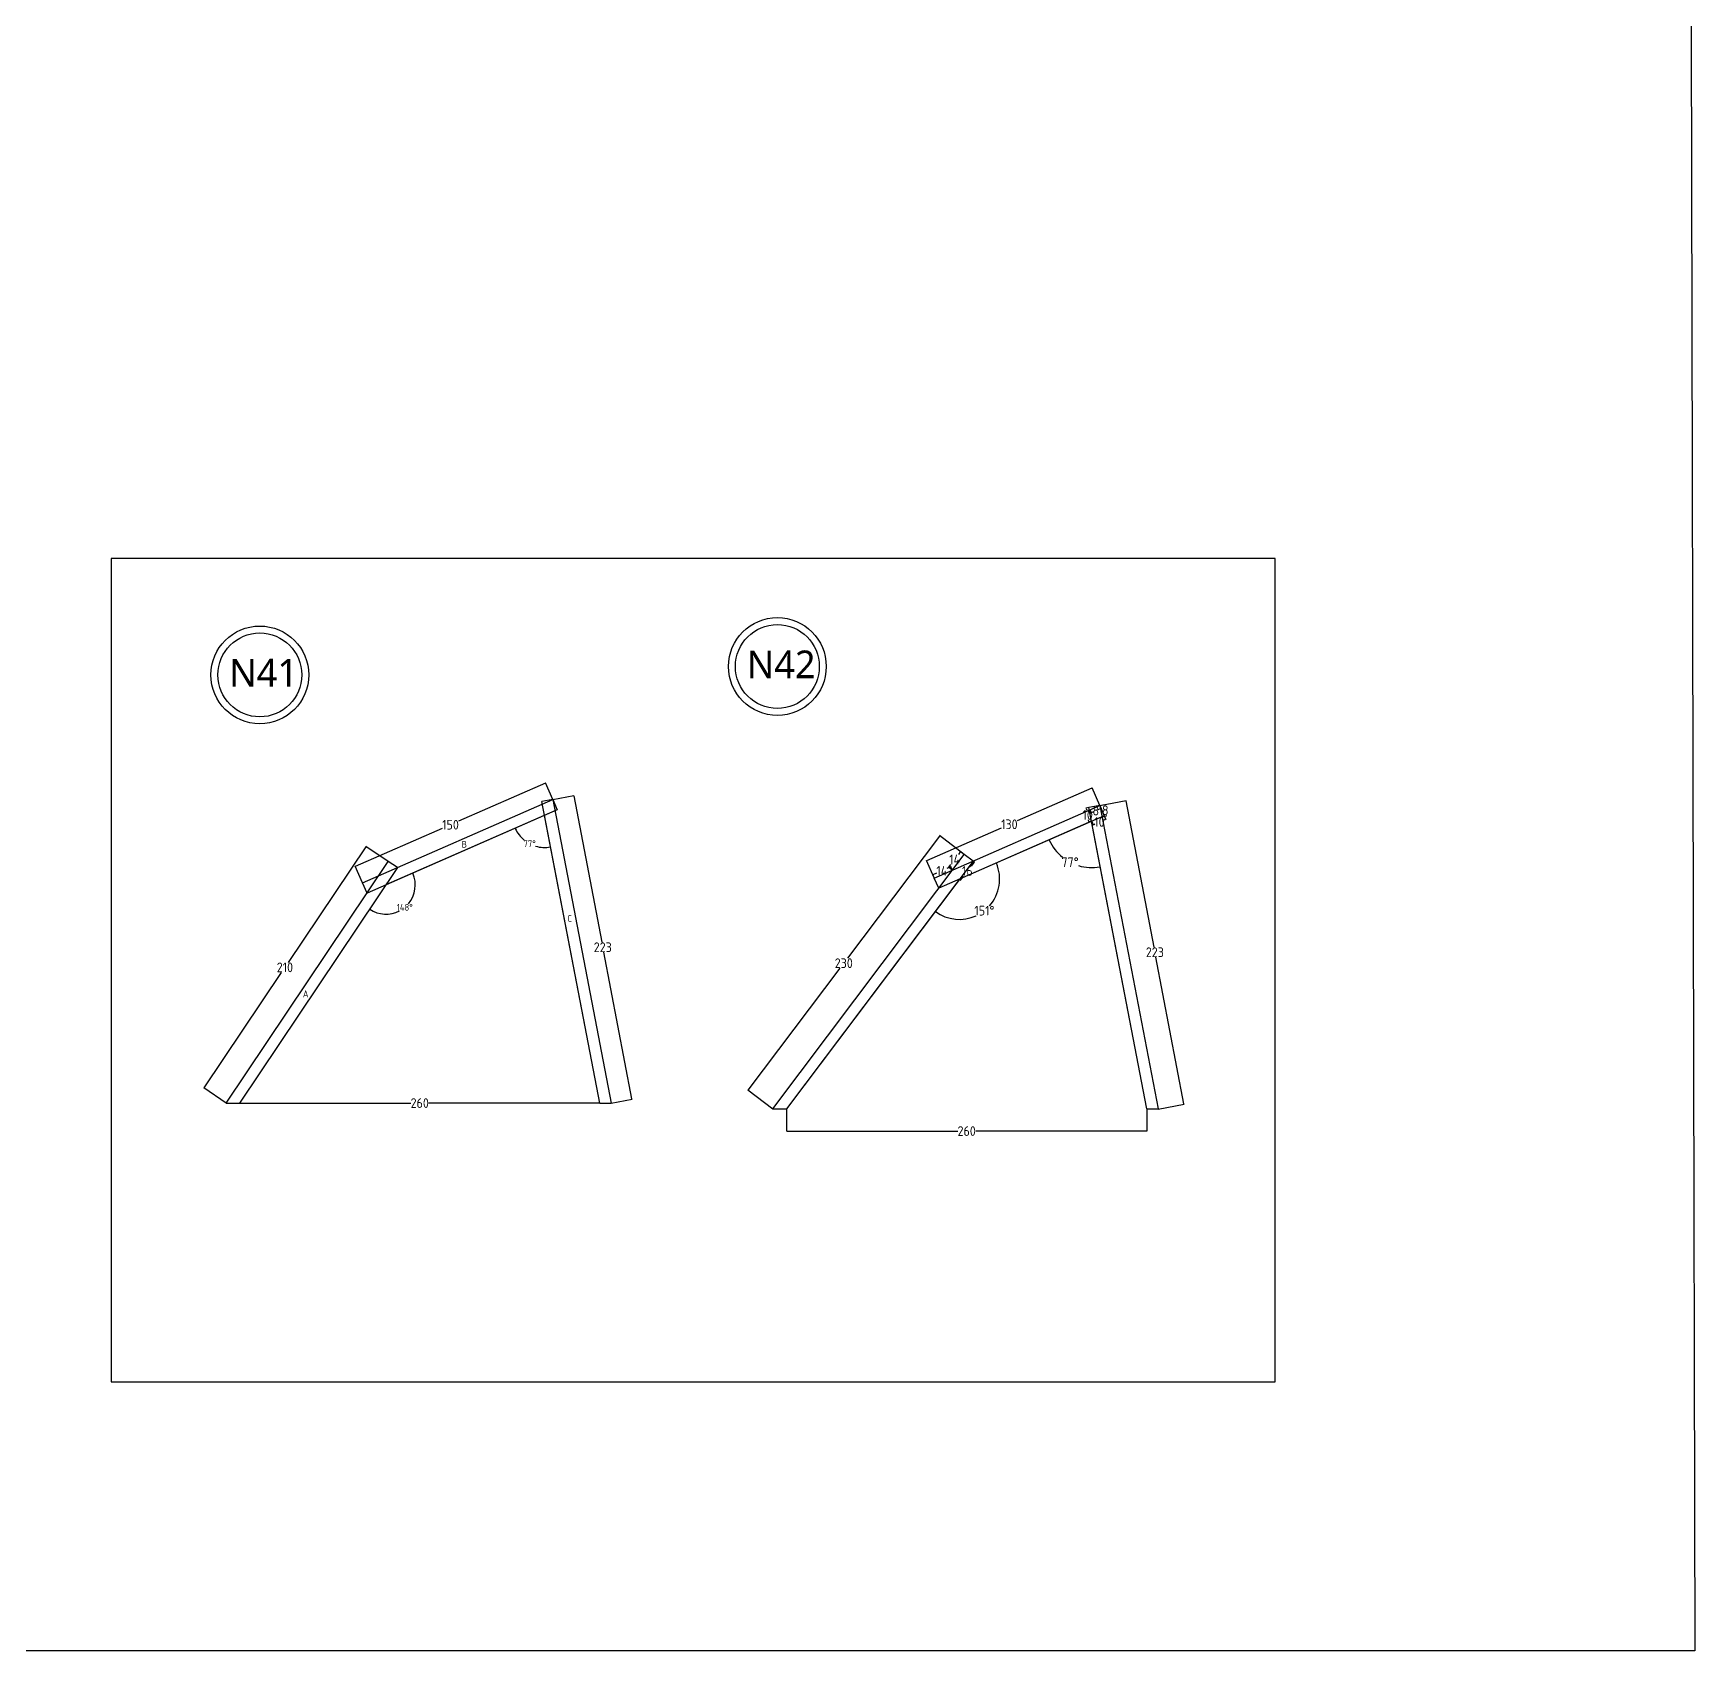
# Model space of a CAD drawing. Header units: centimetres. Extents: x -6116 to 16873, y -2889 to 4505.
# Drawn here: x 15674 to 16873, y -2889 to -1722 of the extents above; entities that cross this region are included whole.
import ezdxf

# ---------------------------------------------------------------- set-up
doc = ezdxf.new("R2010")
doc.units = ezdxf.units.CM
for name, color, linetype in [('5', 5, 'Continuous'), ('frame圖框', 34, 'Continuous'), ('section剖面線', 1, 'Continuous'), ('圖層1', 253, 'Continuous')]:
    doc.layers.add(name, color=color, linetype=linetype)
doc.styles.get("Standard").update_dxf_attribs({"font": 'ISOCP.SHX', "bigfont": 'CHINESET.SHX'})
doc.dimstyles.get("Standard").update_dxf_attribs({"dimtxt": 0.18, "dimasz": 0.18, "dimexe": 0.18, "dimexo": 0.0625, "dimgap": 0.09, "dimtad": 0, "dimtih": 1, "dimtoh": 1, "dimdec": 4, "dimzin": 0, "dimdsep": 46, "dimtxsty": 'Standard', "dimcen": 0.09, "dimadec": 0, "dimazin": 0, "dimtfac": 1, "dimtdec": 4, "dimtofl": 0, "dimtmove": 0, "dimatfit": 3, "dimfxl": 1, "dimtolj": 1, "dimtzin": 0, "dimarcsym": 0})

# ---------------------------------------------------------------- blocks, each defined once
blk = doc.blocks.new('*D1119')
at = {"layer": 'DEFPOINTS', "color": 0, "transparency": 16777216}
for p in [(16044, -2263), (16049.2, -2274.8), (15911.9, -2335)]:
    blk.add_point(p, dxfattribs=at)
at = {"layer": '圖層1', "color": 0, "lineweight": -2, "transparency": 16777216}
for p, q in [((16043.9, -2263), (15981.1, -2290.5)), ((16049.2, -2274.8), (16044, -2262.8)), ((15906.9, -2323), (15969.7, -2295.5)), ((15911.9, -2334.9), (15906.7, -2322.9))]:
    blk.add_line(p, q, dxfattribs=at)
at = {"layer": '圖層1', "color": 0, "transparency": 16777216}
for points in [[(16043.9, -2263), (16043.9, -2263.1), (16044, -2263)], [(15906.9, -2323), (15906.9, -2323), (15906.7, -2323.1)]]:
    blk.add_solid(points, dxfattribs=at)
at = {"layer": '圖層1', "color": 0, "transparency": 16777216, "insert": (15975.4, -2293), "char_height": 7, "attachment_point": 5}
blk.add_mtext('\\A1;150', dxfattribs=at)
blk = doc.blocks.new('*D1120')
at = {"layer": 'DEFPOINTS', "color": 0, "transparency": 16777216}
for p in [(16049.2, -2274.8), (16091.3, -2493.8), (16106.3, -2490.9)]:
    blk.add_point(p, dxfattribs=at)
at = {"layer": '圖層1', "color": 0, "lineweight": -2, "transparency": 16777216}
for p, q in [((16049.3, -2274.8), (16064.4, -2271.9)), ((16064.3, -2272.1), (16084.6, -2377.8)), ((16106.3, -2490.7), (16086, -2385)), ((16091.4, -2493.8), (16106.5, -2490.9))]:
    blk.add_line(p, q, dxfattribs=at)
at = {"layer": '圖層1', "color": 0, "transparency": 16777216}
for points in [[(16064.3, -2272.1), (16064.2, -2272.1), (16064.2, -2272)], [(16106.3, -2490.7), (16106.3, -2490.7), (16106.3, -2490.9)]]:
    blk.add_solid(points, dxfattribs=at)
at = {"layer": '圖層1', "color": 0, "transparency": 16777216, "insert": (16085.3, -2381.4), "char_height": 7, "attachment_point": 5}
blk.add_mtext('\\A1;223', dxfattribs=at)
blk = doc.blocks.new('*D1121')
at = {"layer": 'DEFPOINTS', "color": 0, "transparency": 16777216}
for p in [(15914.4, -2308.7), (15930.5, -2319.5), (15813.5, -2493.8)]:
    blk.add_point(p, dxfattribs=at)
at = {"layer": '圖層1', "color": 0, "lineweight": -2, "transparency": 16777216}
for p, q in [((15914.3, -2308.9), (15858.3, -2392.3)), ((15930.4, -2319.5), (15914.2, -2308.6)), ((15797.6, -2482.9), (15853.5, -2399.5)), ((15813.5, -2493.8), (15797.3, -2482.9))]:
    blk.add_line(p, q, dxfattribs=at)
at = {"layer": '圖層1', "color": 0, "transparency": 16777216}
for points in [[(15914.3, -2308.8), (15914.3, -2308.9), (15914.4, -2308.7)], [(15797.5, -2482.9), (15797.6, -2482.9), (15797.5, -2483)]]:
    blk.add_solid(points, dxfattribs=at)
at = {"layer": '圖層1', "color": 0, "transparency": 16777216, "insert": (15855.9, -2395.9), "char_height": 7, "attachment_point": 5}
blk.add_mtext('\\A1;210', dxfattribs=at)
blk = doc.blocks.new('*D1085')
at = {"layer": 'DEFPOINTS', "color": 0, "transparency": 16777216}
for p in [(16052.5, -2282.2), (15937.1, -2323.9), (15915.2, -2342.3), (15934.4, -2356.8), (15823.2, -2493.8)]:
    blk.add_point(p, dxfattribs=at)
at = {"layer": '圖層1', "color": 0, "lineweight": -2, "transparency": 16777216}
for start, end in [(319.8374, 23.1643), (236.6319, 297.2003)]:
    blk.add_arc((15928.8, -2336.3), 21.2, start, end, dxfattribs=at)
at = {"layer": '圖層1', "color": 0, "transparency": 16777216}
for points in [[(15948.3, -2328), (15948.3, -2328), (15948.2, -2327.8)], [(15917.1, -2354.1), (15917.2, -2354), (15917, -2353.9)]]:
    blk.add_solid(points, dxfattribs=at)
at = {"layer": '圖層1', "color": 0, "transparency": 16777216, "insert": (15942.4, -2352.6), "char_height": 5, "attachment_point": 5}
blk.add_mtext('\\A1;148°', dxfattribs=at)
blk = doc.blocks.new('*D1086')
at = {"layer": 'DEFPOINTS', "color": 0, "transparency": 16777216}
for p in [(16041.4, -2276.4), (16052.5, -2282.2), (16028.2, -2303.8), (15915.2, -2342.3), (16083.2, -2493.8)]:
    blk.add_point(p, dxfattribs=at)
at = {"layer": '圖層1', "color": 0, "lineweight": -2, "transparency": 16777216}
for start, end in [(204.0964, 230.6495), (253.862, 280.4367)]:
    blk.add_arc((16043.3, -2286.2), 23.2, start, end, dxfattribs=at)
at = {"layer": '圖層1', "color": 0, "transparency": 16777216}
for points in [[(16022.1, -2295.7), (16022.2, -2295.7), (16022.1, -2295.5)], [(16047.5, -2309), (16047.5, -2309), (16047.6, -2309)]]:
    blk.add_solid(points, dxfattribs=at)
at = {"layer": '圖層1', "color": 0, "transparency": 16777216, "insert": (16032.5, -2306.7), "char_height": 5, "attachment_point": 5}
blk.add_mtext('\\A1;77°', dxfattribs=at)
blk = doc.blocks.new('*D1088')
at = {"layer": 'DEFPOINTS', "color": 0, "transparency": 16777216}
for p in [(15823.2, -2493.8), (16083.2, -2493.8), (16083.2, -2493.8)]:
    blk.add_point(p, dxfattribs=at)
at = {"layer": '圖層1', "color": 0, "lineweight": -2, "transparency": 16777216}
for p, q in [((15823.2, -2493.7), (15823.2, -2493.6)), ((15823.4, -2493.8), (15946.7, -2493.8)), ((16083, -2493.8), (15959.7, -2493.8)), ((16083.2, -2493.7), (16083.2, -2493.6))]:
    blk.add_line(p, q, dxfattribs=at)
at = {"layer": '圖層1', "color": 0, "transparency": 16777216}
for points in [[(15823.4, -2493.8), (15823.4, -2493.8), (15823.2, -2493.8)], [(16083, -2493.8), (16083, -2493.8), (16083.2, -2493.8)]]:
    blk.add_solid(points, dxfattribs=at)
at = {"layer": '圖層1', "color": 0, "transparency": 16777216, "insert": (15953.2, -2493.8), "char_height": 7, "attachment_point": 5}
blk.add_mtext('\\A1;260', dxfattribs=at)
blk = doc.blocks.new('*D1089')
at = {"layer": 'DEFPOINTS', "color": 0, "transparency": 16777216}
for p in [(16217.9, -2498.1), (16477.9, -2498.1), (16477.9, -2514)]:
    blk.add_point(p, dxfattribs=at)
at = {"layer": '圖層1', "color": 0, "lineweight": -2, "transparency": 16777216}
for p, q in [((16217.9, -2498.2), (16217.9, -2514.2)), ((16477.9, -2498.2), (16477.9, -2514.2)), ((16218.1, -2514), (16341.5, -2514)), ((16477.8, -2514), (16354.4, -2514))]:
    blk.add_line(p, q, dxfattribs=at)
at = {"layer": '圖層1', "color": 0, "transparency": 16777216}
for points in [[(16218.1, -2514), (16218.1, -2514.1), (16217.9, -2514)], [(16477.8, -2514), (16477.8, -2514.1), (16477.9, -2514)]]:
    blk.add_solid(points, dxfattribs=at)
at = {"layer": '圖層1', "color": 0, "transparency": 16777216, "insert": (16347.9, -2514), "char_height": 7, "attachment_point": 5}
blk.add_mtext('\\A1;260', dxfattribs=at)
blk = doc.blocks.new('*D1090')
at = {"layer": 'DEFPOINTS', "color": 0, "transparency": 16777216}
for p in [(16346.1, -2314.4), (16190.2, -2484.7), (16207.9, -2498.1)]:
    blk.add_point(p, dxfattribs=at)
at = {"layer": '圖層1', "color": 0, "lineweight": -2, "transparency": 16777216}
for p, q in [((16328.2, -2301.2), (16261.9, -2389.3)), ((16346, -2314.4), (16328.2, -2300.9)), ((16190.3, -2484.6), (16256.5, -2396.5)), ((16207.9, -2498.1), (16190, -2484.6))]:
    blk.add_line(p, q, dxfattribs=at)
at = {"layer": '圖層1', "color": 0, "transparency": 16777216}
for points in [[(16328.2, -2301.2), (16328.2, -2301.2), (16328.3, -2301.1)], [(16190.3, -2484.6), (16190.3, -2484.6), (16190.2, -2484.7)]]:
    blk.add_solid(points, dxfattribs=at)
at = {"layer": '圖層1', "color": 0, "transparency": 16777216, "insert": (16259.2, -2392.9), "char_height": 7, "attachment_point": 5}
blk.add_mtext('\\A1;230', dxfattribs=at)
blk = doc.blocks.new('*D1091')
at = {"layer": 'DEFPOINTS', "color": 0, "transparency": 16777216}
for p in [(16438.5, -2266.5), (16444, -2279.1), (16324.5, -2331.5)]:
    blk.add_point(p, dxfattribs=at)
at = {"layer": '圖層1', "color": 0, "lineweight": -2, "transparency": 16777216}
for p, q in [((16438.3, -2266.6), (16384.4, -2290.2)), ((16444, -2279.1), (16438.4, -2266.3)), ((16319.1, -2318.8), (16373, -2295.2)), ((16324.5, -2331.4), (16318.9, -2318.7))]:
    blk.add_line(p, q, dxfattribs=at)
at = {"layer": '圖層1', "color": 0, "transparency": 16777216}
for points in [[(16438.3, -2266.5), (16438.3, -2266.6), (16438.5, -2266.5)], [(16319.1, -2318.7), (16319.1, -2318.8), (16319, -2318.8)]]:
    blk.add_solid(points, dxfattribs=at)
at = {"layer": '圖層1', "color": 0, "transparency": 16777216, "insert": (16378.7, -2292.7), "char_height": 7, "attachment_point": 5}
blk.add_mtext('\\A1;130', dxfattribs=at)
blk = doc.blocks.new('*D1092')
at = {"layer": 'DEFPOINTS', "color": 0, "transparency": 16777216}
for p in [(16444, -2279.1), (16486.1, -2498.1), (16504.8, -2494.5)]:
    blk.add_point(p, dxfattribs=at)
at = {"layer": '圖層1', "color": 0, "lineweight": -2, "transparency": 16777216}
for p, q in [((16444.1, -2279.1), (16462.9, -2275.5)), ((16462.7, -2275.7), (16483, -2381.4)), ((16504.7, -2494.3), (16484.4, -2388.6)), ((16486.2, -2498.1), (16504.9, -2494.5))]:
    blk.add_line(p, q, dxfattribs=at)
at = {"layer": '圖層1', "color": 0, "transparency": 16777216}
for points in [[(16462.7, -2275.7), (16462.7, -2275.7), (16462.7, -2275.6)], [(16504.8, -2494.3), (16504.7, -2494.3), (16504.8, -2494.5)]]:
    blk.add_solid(points, dxfattribs=at)
at = {"layer": '圖層1', "color": 0, "transparency": 16777216, "insert": (16483.7, -2385), "char_height": 7, "attachment_point": 5}
blk.add_mtext('\\A1;223', dxfattribs=at)
blk = doc.blocks.new('*D1093')
at = {"layer": 'DEFPOINTS', "color": 0, "transparency": 16777216}
for p in [(16447.2, -2286.5), (16352.5, -2319.2), (16327.7, -2338.8), (16349.3, -2360.5), (16218, -2498.1)]:
    blk.add_point(p, dxfattribs=at)
at = {"layer": '圖層1', "color": 0, "lineweight": -2, "transparency": 16777216}
for start, end in [(318.667, 23.2955), (233.4102, 294.7731)]:
    blk.add_arc((16342.7, -2332.3), 29, start, end, dxfattribs=at)
at = {"layer": '圖層1', "color": 0, "transparency": 16777216}
for points in [[(16369.3, -2320.8), (16369.3, -2320.8), (16369.2, -2320.6)], [(16325.4, -2355.6), (16325.4, -2355.5), (16325.2, -2355.5)]]:
    blk.add_solid(points, dxfattribs=at)
at = {"layer": '圖層1', "color": 0, "transparency": 16777216, "insert": (16360.7, -2355), "char_height": 7, "attachment_point": 5}
blk.add_mtext('\\A1;151°', dxfattribs=at)
blk = doc.blocks.new('*D1094')
at = {"layer": 'DEFPOINTS', "color": 0, "transparency": 16777216}
for p in [(16436.1, -2280.7), (16447.2, -2286.5), (16416.3, -2315.8), (16327.7, -2338.8), (16477.9, -2498.1)]:
    blk.add_point(p, dxfattribs=at)
at = {"layer": '圖層1', "color": 0, "lineweight": -2, "transparency": 16777216}
for start, end in [(203.9603, 231.0308), (253.4852, 280.5728)]:
    blk.add_arc((16438, -2290.5), 33.4, start, end, dxfattribs=at)
at = {"layer": '圖層1', "color": 0, "transparency": 16777216}
for points in [[(16407.5, -2304.1), (16407.6, -2304), (16407.5, -2303.9)], [(16444.2, -2323.3), (16444.2, -2323.3), (16444.3, -2323.3)]]:
    blk.add_solid(points, dxfattribs=at)
at = {"layer": '圖層1', "color": 0, "transparency": 16777216, "insert": (16422.5, -2320), "char_height": 7, "attachment_point": 5}
blk.add_mtext('\\A1;77°', dxfattribs=at)
blk = doc.blocks.new('*D1095')
at = {"layer": 'DEFPOINTS', "color": 0, "transparency": 16777216}
for p in [(16336.5, -2323.4), (16337.5, -2325.8), (16324.5, -2331.5)]:
    blk.add_point(p, dxfattribs=at)
at = {"layer": '圖層1', "color": 0, "lineweight": -2, "transparency": 16777216}
for p, q in [((16336.3, -2323.4), (16333.6, -2324.6)), ((16337.5, -2325.7), (16336.4, -2323.2)), ((16324.5, -2331.4), (16323.4, -2328.9)), ((16323.6, -2329), (16326.4, -2327.8))]:
    blk.add_line(p, q, dxfattribs=at)
at = {"layer": '圖層1', "color": 0, "transparency": 16777216}
for points in [[(16336.3, -2323.4), (16336.3, -2323.5), (16336.5, -2323.4)], [(16323.6, -2329), (16323.6, -2329), (16323.4, -2329.1)]]:
    blk.add_solid(points, dxfattribs=at)
at = {"layer": '圖層1', "color": 0, "transparency": 16777216, "insert": (16330, -2326.2), "char_height": 7, "attachment_point": 5}
blk.add_mtext('\\A1;14', dxfattribs=at)
blk = doc.blocks.new('*D1083')
at = {"layer": 'DEFPOINTS', "color": 0, "transparency": 16777216}
for p in [(16343.4, -2312.4), (16337.5, -2325.8), (16346.1, -2314.4)]:
    blk.add_point(p, dxfattribs=at)
at = {"layer": '圖層1', "color": 0, "lineweight": -2, "transparency": 16777216}
for p, q in [((16343.3, -2312.6), (16341.9, -2314.5)), ((16346, -2314.4), (16343.3, -2312.3)), ((16337.5, -2325.7), (16334.8, -2323.7)), ((16335, -2323.6), (16336.5, -2321.7))]:
    blk.add_line(p, q, dxfattribs=at)
at = {"layer": '圖層1', "color": 0, "transparency": 16777216}
for points in [[(16343.3, -2312.6), (16343.4, -2312.6), (16343.4, -2312.4)], [(16335, -2323.6), (16335, -2323.7), (16334.9, -2323.8)]]:
    blk.add_solid(points, dxfattribs=at)
at = {"layer": '圖層1', "color": 0, "transparency": 16777216, "insert": (16339.2, -2318.1), "char_height": 7, "attachment_point": 5}
blk.add_mtext('\\A1;14', dxfattribs=at)
blk = doc.blocks.new('*D1096')
at = {"layer": 'DEFPOINTS', "color": 0, "transparency": 16777216}
for p in [(16352.5, -2319.2), (16342.6, -2332.3), (16343.5, -2332.9)]:
    blk.add_point(p, dxfattribs=at)
at = {"layer": '圖層1', "color": 0, "lineweight": -2, "transparency": 16777216}
for p, q in [((16353.3, -2320), (16351.1, -2322.8)), ((16352.5, -2319.3), (16353.5, -2320)), ((16342.7, -2332.3), (16343.7, -2333.1)), ((16343.6, -2332.8), (16345.7, -2330))]:
    blk.add_line(p, q, dxfattribs=at)
at = {"layer": '圖層1', "color": 0, "transparency": 16777216}
for points in [[(16353.2, -2320), (16353.3, -2320.1), (16353.4, -2319.9)], [(16343.6, -2332.8), (16343.7, -2332.8), (16343.5, -2332.9)]]:
    blk.add_solid(points, dxfattribs=at)
at = {"layer": '圖層1', "color": 0, "transparency": 16777216, "insert": (16348.4, -2326.4), "char_height": 7, "attachment_point": 5}
blk.add_mtext('\\A1;16', dxfattribs=at)
blk = doc.blocks.new('*D1097')
at = {"layer": 'DEFPOINTS', "color": 0, "transparency": 16777216}
for p in [(16436.1, -2280.7), (16436.1, -2290.9), (16438, -2290.5)]:
    blk.add_point(p, dxfattribs=at)
at = {"layer": '圖層1', "color": 0, "lineweight": -2, "transparency": 16777216}
for p, q in [((16436.1, -2280.7), (16434, -2281.1)), ((16434.2, -2281.2), (16434.5, -2282.4)), ((16436.1, -2290.7), (16435.8, -2289.5)), ((16438, -2290.5), (16435.9, -2290.9))]:
    blk.add_line(p, q, dxfattribs=at)
at = {"layer": '圖層1', "color": 0, "transparency": 16777216}
for points in [[(16434.3, -2281.2), (16434.2, -2281.2), (16434.2, -2281)], [(16436.1, -2290.7), (16436, -2290.7), (16436.1, -2290.9)]]:
    blk.add_solid(points, dxfattribs=at)
at = {"layer": '圖層1', "color": 0, "transparency": 16777216, "insert": (16435.2, -2285.9), "char_height": 7, "attachment_point": 5}
blk.add_mtext('\\A1;10', dxfattribs=at)
blk = doc.blocks.new('*D1098')
at = {"layer": 'DEFPOINTS', "color": 0, "transparency": 16777216}
for p in [(16444, -2279.1), (16445.6, -2287.2), (16447.1, -2278.5)]:
    blk.add_point(p, dxfattribs=at)
at = {"layer": '圖層1', "color": 0, "lineweight": -2, "transparency": 16777216}
for p, q in [((16444.1, -2279.1), (16447.3, -2278.5)), ((16445.6, -2287.2), (16448.9, -2286.6)), ((16447.2, -2278.7), (16447.2, -2279)), ((16448.7, -2286.4), (16448.6, -2286.2))]:
    blk.add_line(p, q, dxfattribs=at)
at = {"layer": '圖層1', "color": 0, "transparency": 16777216}
for points in [[(16447.2, -2278.7), (16447.1, -2278.7), (16447.1, -2278.5)], [(16448.7, -2286.4), (16448.6, -2286.4), (16448.7, -2286.6)]]:
    blk.add_solid(points, dxfattribs=at)
at = {"layer": '圖層1', "color": 0, "transparency": 16777216, "insert": (16447.9, -2282.6), "char_height": 7, "attachment_point": 5}
blk.add_mtext('\\A1;8', dxfattribs=at)
blk = doc.blocks.new('*D1099')
at = {"layer": 'DEFPOINTS', "color": 0, "transparency": 16777216}
for p in [(16447.2, -2286.5), (16448.3, -2289), (16438, -2290.5)]:
    blk.add_point(p, dxfattribs=at)
at = {"layer": '圖層1', "color": 0, "lineweight": -2, "transparency": 16777216}
for p, q in [((16448.2, -2289.1), (16447, -2289.6)), ((16447.2, -2286.5), (16448.4, -2289.2)), ((16438.1, -2290.6), (16439.2, -2293.2)), ((16439.3, -2293), (16440.5, -2292.4))]:
    blk.add_line(p, q, dxfattribs=at)
at = {"layer": '圖層1', "color": 0, "transparency": 16777216}
for points in [[(16448.1, -2289), (16448.2, -2289.1), (16448.3, -2289)], [(16439.3, -2292.9), (16439.3, -2293), (16439.2, -2293)]]:
    blk.add_solid(points, dxfattribs=at)
at = {"layer": '圖層1', "color": 0, "transparency": 16777216, "insert": (16443.7, -2291), "char_height": 7, "attachment_point": 5}
blk.add_mtext('\\A1;10', dxfattribs=at)
blk = doc.blocks.new('*D1100')
at = {"layer": 'DEFPOINTS', "color": 0, "transparency": 16777216}
for p in [(16436.5, -2282.4), (16444, -2279.1), (16444.9, -2281.2)]:
    blk.add_point(p, dxfattribs=at)
at = {"layer": '圖層1', "color": 0, "lineweight": -2, "transparency": 16777216}
for p, q in [((16436.5, -2282.5), (16437.5, -2284.6)), ((16437.6, -2284.4), (16439.7, -2283.5)), ((16444.7, -2281.3), (16442.6, -2282.2)), ((16444, -2279.2), (16445, -2281.4))]:
    blk.add_line(p, q, dxfattribs=at)
at = {"layer": '圖層1', "color": 0, "transparency": 16777216}
for points in [[(16437.5, -2284.4), (16437.6, -2284.4), (16437.4, -2284.5)], [(16444.7, -2281.2), (16444.8, -2281.3), (16444.9, -2281.2)]]:
    blk.add_solid(points, dxfattribs=at)
at = {"layer": '圖層1', "color": 0, "transparency": 16777216, "insert": (16441.1, -2282.8), "char_height": 7, "attachment_point": 5}
blk.add_mtext('\\A1;8', dxfattribs=at)

msp = doc.modelspace()

# ---------------------------------------------------------------- linework, layer by layer
for p, q in [((15911.94565, -2334.9753), (16049.23515, -2274.84932)), ((16049.23515, -2274.84932), (16041.37573, -2276.36025)), ((16083.177, -2493.79821), (16041.37573, -2276.36025)), ((16049.23515, -2274.84932), (16091.32346, -2493.79821)), ((16049.23515, -2274.84932), (16052.45063, -2282.19144)), ((16052.45063, -2282.19144), (15915.16114, -2342.31743)), ((16050.78362, -2282.90466), (15928.81794, -2336.31958)), ((16083.17376, -2493.79821), (16043.26674, -2286.19668)), ((16043.26972, -2286.19537), (16043.26972, -2286.21222)), ((16324.50572, -2331.4775), (16444.00797, -2279.14144)), ((16447.22345, -2286.48356), (16327.7212, -2338.81962)), ((16444.00797, -2279.14144), (16436.14855, -2280.65237)), ((16477.94982, -2498.09033), (16436.14855, -2280.65237)), ((16444.00797, -2279.14144), (16486.09628, -2498.09033)), ((16444.00797, -2279.14144), (16447.22345, -2286.48356)), ((16438.04254, -2290.4875), (16342.66605, -2332.25767)), ((16438.04254, -2290.4875), (16438.04254, -2290.50434)), ((16477.94658, -2498.09033), (16438.04254, -2290.50434)), ((15813.54372, -2493.79821), (15930.47025, -2319.49618)), ((15937.11385, -2323.95288), (15823.177, -2493.79821)), ((15937.12985, -2323.94587), (15823.1883, -2493.79821)), ((15937.11385, -2323.95288), (15930.47025, -2319.49618)), ((16207.93996, -2498.09033), (16346.07709, -2314.41216)), ((16352.47883, -2319.22666), (16217.96249, -2498.09033)), ((16352.47883, -2319.22666), (16346.07709, -2314.41216)), ((15915.16114, -2342.31743), (15911.94565, -2334.9753)), ((16342.66605, -2332.25767), (16217.94982, -2498.09033)), ((16327.7212, -2338.81962), (16324.50572, -2331.4775)), ((15813.54372, -2493.79821), (15823.1883, -2493.79821)), ((15823.177, -2493.79821), (15823.1883, -2493.79821)), ((16083.17376, -2493.79821), (16083.177, -2493.79821)), ((16083.17376, -2493.79821), (16091.32346, -2493.79821)), ((16207.93996, -2498.09033), (16217.96249, -2498.09033)), ((16217.94982, -2498.09033), (16217.96249, -2498.09033)), ((16477.94658, -2498.09033), (16477.94982, -2498.09033)), ((16477.94658, -2498.09033), (16486.09628, -2498.09033))]:
    msp.add_line(p, q)
at = {"layer": '5', "linetype": 'ByBlock'}
for centre, radius in [((16211.27986, -2178.86878), 35.27331), ((15837.77988, -2184.92796), 35.27331), ((15837.77988, -2184.92796), 30.27331), ((16211.27986, -2178.86878), 30.27331)]:
    msp.add_circle(centre, radius, dxfattribs=at)
at = {"layer": 'frame圖框'}
msp.add_lwpolyline([(15730.47194, -2101.01065), (15730.47194, -2695.01065), (16570.47194, -2695.01065), (16570.47194, -2101.01065)], close=True, dxfattribs=at)
at = {"layer": 'section剖面線', "ltscale": 0.1}
msp.add_lwpolyline([(11526.70968, 2310.02356), (16861.47011, 2310.02356), (16873.32514, -2888.931), (11538.56471, -2888.931)], close=True, dxfattribs=at)

# ---------------------------------------------------------------- texts
at = {"layer": '5', "linetype": 'ByBlock', "char_height": 20, "attachment_point": 1}
for s, insert in [('{\\fMicrosoft JhengHei|b0|i0|c136|p34;N42}', (16189.25775, -2167.34175)), ('{\\fMicrosoft JhengHei|b0|i0|c136|p34;N41}', (15815.75777, -2173.40093))]:
    msp.add_mtext(s, dxfattribs=dict(at, insert=insert))
at = {"layer": '5', "char_height": 5, "attachment_point": 1}
for s, insert in [('B', (15983.40933, -2304.64155)), ('C', (16059.84002, -2358.09667)), ('A', (15868.86593, -2412.49937))]:
    msp.add_mtext_dynamic_manual_height_columns(s, width=11.464362, gutter_width=1, heights=[0], dxfattribs=dict(at, insert=insert))

# ---------------------------------------------------------------- dimensions: what is measured, and where the dimension line sits
at = {"layer": '圖層1'}
for p1, p2, distance, picture, middle in [((15911.94565, -2334.9753), (16049.23515, -2274.84932), 12.97915, '*D1119', (15975.38362, -2293.02334)), ((16049.23515, -2274.84932), (16091.32346, -2493.79821), 15.2728, '*D1120', (16085.27752, -2381.44067)), ((16324.50572, -2331.4775), (16444.00797, -2279.14144), 13.79588, '*D1091', (16378.72242, -2292.67236)), ((16445.55942, -2287.21232), (16444.00784, -2279.14146), -3.18224, '*D1098', (16447.90865, -2282.57613)), ((16444.00797, -2279.14144), (16486.09628, -2498.09033), 19.01121, '*D1092', (16483.72153, -2385.02708)), ((16436.14855, -2280.65237), (16438.03955, -2290.4888), -1.97855, '*D1097', (16435.15108, -2285.94411)), ((16436.49097, -2282.43351), (16444.00797, -2279.14144), -2.23736, '*D1100', (16441.14702, -2282.83691)), ((16438.04254, -2290.50434), (16447.21726, -2286.46943), -2.75534, '*D1099', (16443.73913, -2291.00909)), ((16346.07709, -2314.41216), (16207.93996, -2498.09033), -22.22795, '*D1090', (16259.24375, -2392.89106)), ((15813.54372, -2493.79821), (15930.47025, -2319.49618), 19.35233, '*D1121', (15855.93581, -2395.86621)), ((16337.53398, -2325.77176), (16346.07709, -2314.41216), 3.29651, '*D1083', (16339.17093, -2318.11058)), ((16324.50572, -2331.4775), (16337.53398, -2325.77176), 2.6391, '*D1095', (16329.96114, -2326.2072)), ((16352.47883, -2319.22666), (16342.64716, -2332.28279), 1.1059, '*D1096', (16348.44643, -2326.41998))]:
    dim = msp.add_aligned_dim(p1=p1, p2=p2, distance=distance, dimstyle='Standard', override={"dimtxt": 7, "dimdec": 0}, dxfattribs=at)
    dim.commit()
    dim.dimension.update_dxf_attribs({"geometry": picture, "text_midpoint": middle})
for base, line1, line2, override, picture, middle in [((16028.19741, -2303.79411), ((16083.177, -2493.79821), (16041.37573, -2276.36025)), ((16052.45063, -2282.19144), (15915.16114, -2342.31743)), {"dimtxt": 5}, '*D1086', (16032.49289, -2306.70996)), ((15934.41433, -2356.77403), ((16052.45063, -2282.19144), (15915.16114, -2342.31743)), ((15937.12985, -2323.94587), (15823.1883, -2493.79821)), {"dimtxt": 5}, '*D1085', (15942.40971, -2352.59309)), ((16349.3158, -2360.50743), ((16447.22345, -2286.48356), (16327.7212, -2338.81962)), ((16352.47883, -2319.22666), (16217.96249, -2498.09033)), {"dimtxt": 7, "dimdec": 0}, '*D1093', (16360.664, -2355.02073)), ((16416.33522, -2315.82598), ((16477.94982, -2498.09033), (16436.14855, -2280.65237)), ((16447.22345, -2286.48356), (16327.7212, -2338.81962)), {"dimtxt": 7, "dimdec": 0}, '*D1094', (16422.52163, -2320.02543))]:
    dim = msp.add_angular_dim_2l(base=base, line1=line1, line2=line2, dimstyle='Standard', override=override, dxfattribs=at)
    dim.commit()
    dim.dimension.update_dxf_attribs({"geometry": picture, "text_midpoint": middle})
for base, p1, p2, picture, middle in [((16083.17376, -2493.79761), (15823.1883, -2493.79821), (16083.17376, -2493.79821), '*D1088', (15953.18103, -2493.79761)), ((16477.94982, -2514.04484), (16217.94982, -2498.09033), (16477.94982, -2498.09033), '*D1089', (16347.94982, -2514.04484))]:
    dim = msp.add_linear_dim(base=base, p1=p1, p2=p2, dimstyle='Standard', override={"dimtxt": 7, "dimdec": 0}, dxfattribs=at)
    dim.commit()
    dim.dimension.update_dxf_attribs({"geometry": picture, "text_midpoint": middle})

doc.saveas('drawing.dxf')
